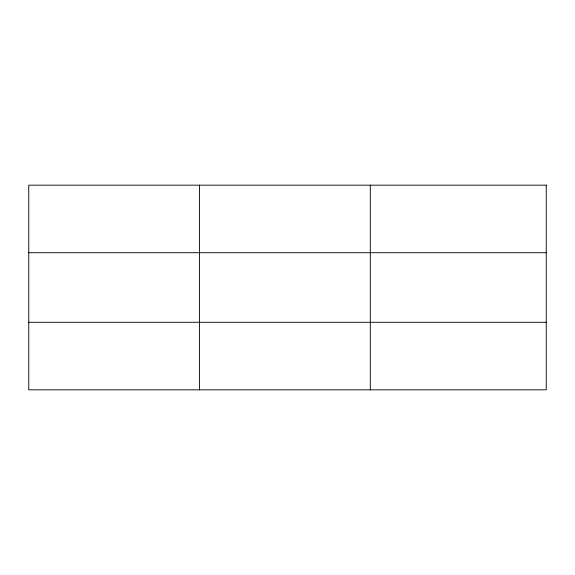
<?xml version="1.0" encoding="UTF-8"?>
<svg xmlns="http://www.w3.org/2000/svg" width="575" height="575" viewBox="0 0 575 575"><rect width="100%" height="100%" fill="white"/><g stroke="black" fill="none" stroke-linecap="round" stroke-linejoin="round"><path stroke-width="0.86" d="M199.525 389.828L199.525 185.172M370.3 389.828L370.3 185.172M28.75 252.713L546.25 252.713M28.75 322.287L546.25 322.287M546.25 185.172L546.25 389.828L28.75 389.828L28.75 185.172L546.25 185.172"/></g></svg>
